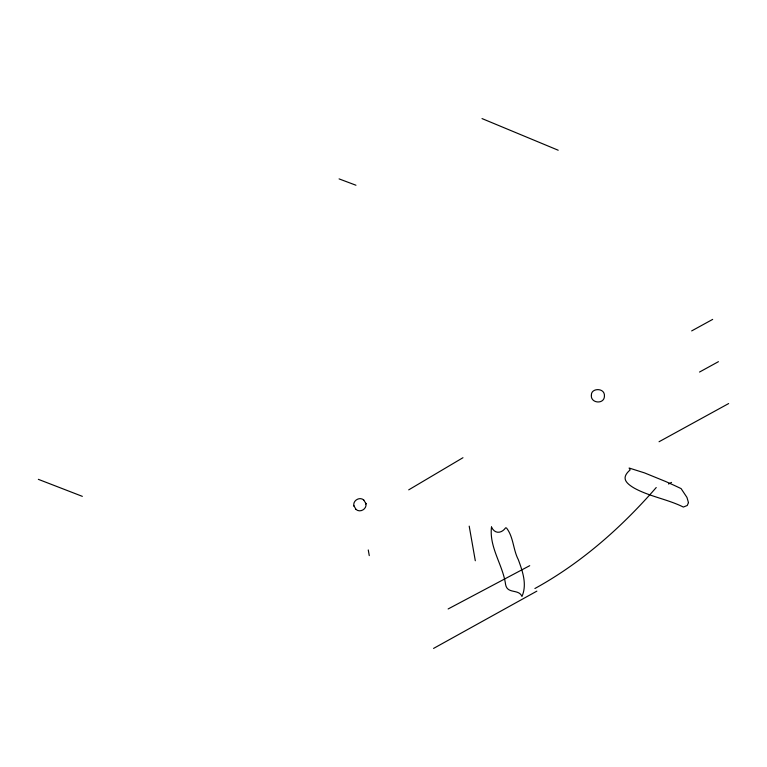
<?xml version="1.0" encoding="UTF-8"?>
<svg xmlns="http://www.w3.org/2000/svg" width="767" height="767" viewBox="0 0 767 767"><rect width="100%" height="100%" fill="white"/><g stroke="black" fill="none" stroke-linecap="round" stroke-linejoin="round"><path stroke-width="1.15" d="M591.347 395.245C590.532 403.423 604.281 404.602 604.434 396.194C605.182 387.546 591.194 387.747 591.376 394.976M363.817 500.094C359.713 496.191 352.302 500.736 353.99 506.182M355.965 509.374C359.963 513.171 367.201 508.962 365.869 503.612M656.226 487.534C621.567 527.37 581.338 562.997 534.896 588.51M408.715 489.854L462.961 457.717M433.556 648.422L536.862 591.136M691.671 330.913L712.677 319.388M699.533 372.043L718.43 361.679M659.045 441.744L728.65 403.557M668.565 484.015L671.528 482.395M448.129 608.96L529.719 565.682M339.081 178.893L355.955 185.23M38.35 479.337L82.347 496.354M482.021 118.578L558.203 150.227M363.731 500.017L365.83 503.411M353.903 505.789L356.051 509.451M365.792 503.286L365.936 504.072M469.203 526.133L475.3 560.744M368.265 549.958L369.263 555.605M491.494 527.025C489.049 547.542 502.941 564.963 505.587 584.512C507.323 594.377 518.76 588.577 521.963 596.467C527.265 584.444 522.576 571.233 518.319 559.67C513.075 549.613 513.574 537.053 506.536 528.041L505.645 527.801C501.791 533.266 494.888 534.494 491.494 527.025M688.459 502.596L687.261 505.482L683.359 507.054C667.645 499.25 649.87 496.642 634.424 488.224C624.472 482.433 621.586 477.333 630.138 469.903L629.093 468.014L644.472 472.875L665.526 481.455A768.687 427.574 64.7 0 1 681.096 488.608L686.954 497.409L688.459 502.596"/></g></svg>
